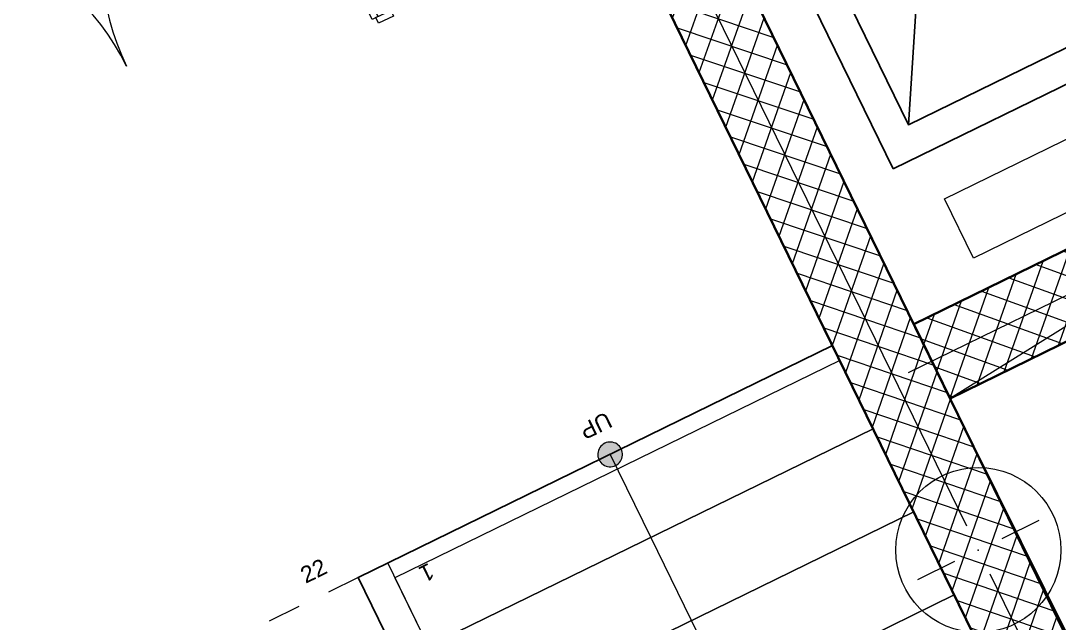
# Model space of a CAD drawing. Header units: metres. Extents: x 7511825 to 7512099, y 4692231 to 4692445.
# Drawn here: x 7511888.823 to 7511891.969, y 4692370.635 to 4692372.459 of the extents above; entities that cross this region are included whole.
import ezdxf
from ezdxf import colors
from ezdxf.entities.mleader import LeaderData, LeaderLine
from ezdxf.math import Vec2, Vec3

# ---------------------------------------------------------------- set-up
doc = ezdxf.new("R2010")
doc.units = ezdxf.units.M
doc.header["$XCLIPFRAME"] = 0
doc.header["$PDMODE"] = 32
doc.header["$PDSIZE"] = 0.5
doc.linetypes.add('Dense Dotted', pattern=[88.19444179534901, 0, -88.19444179534901])
doc.linetypes.add('Small Dashed', pattern=[141.11111111108, 70.55555555554, -70.55555555554])
for name, color, linetype, lineweight in [('- lokalet e_Pen_No__132', 255, 'Continuous', 0), ('2D Drafting - General_Pen_No__2', 8, 'Continuous', 15), ('2D Drafting - General_Pen_No__42', 8, 'Continuous', 25), ('A - Perdhesa Polyine_Pen_No__6', 1, 'Continuous', 0), ('A - Pllaka Suteren_Pen_No__42', 8, 'Continuous', 25), ('A - Shtyllat_Pen_No__1', 7, 'Continuous', 0), ('A - Shtyllat_Pen_No__7', 7, 'Continuous', 35), ('etazha', 7, 'Continuous', 0), ('Structural - Stair & Railing_Pen_No__11', 171, 'Continuous', 18)]:
    doc.layers.add(name, color=color, linetype=linetype, lineweight=lineweight)
for name, color, linetype in [('A - Muret', 7, 'Continuous'), ('A - Pllaka Suteren', 7, 'Continuous'), ('A - Shtyllat', 7, 'Continuous'), ('fer +', 32, 'Continuous'), ('Structural - Stair & Railing', 7, 'Continuous')]:
    doc.layers.add(name, color=color, linetype=linetype)
for name, color, linetype, lineweight, true_color in [('ARCHICAD Doors_Pen_No__108', 7, 'Continuous', 13, 0xfd8379), ('Structural - Stair & Railing_Pen_No__71', 171, 'Continuous', 20, 0xaaaaff), ('Structural - Stair & Railing_Pen_No__91', 171, 'Continuous', 13, 0xaaaaff)]:
    doc.layers.add(name, color=color, linetype=linetype, lineweight=lineweight, true_color=true_color)
doc.styles.add('GENERATED_STYLE_1', font='arial.ttf')
doc.styles.get("Standard").update_dxf_attribs({"font": 'arial.ttf'})
picture_1 = doc.add_image_def('image1.tif', size_in_pixel=(11235, 8447))
pattern_1 = [(44.99999999999999, (0, 0), (-45.96193909124158, 45.96193909124162), []), (135.0000000000002, (0, 0), (45.96193909124145, 45.96193909124175), [])]

# ---------------------------------------------------------------- blocks, each defined once
blk = doc.blocks.new('Slab_1', base_point=(-1850.000000000003, -19000.83600967443))
at = {"layer": 'A - Pllaka Suteren_Pen_No__42', "color": 8, "linetype": 'Continuous', "lineweight": 25, "flags": 128}
for points in [[(18650.00004897139, -14500.83965125989), (16950.00000000001, -14500.83965125989), (16950.00000000001, -11700.83965125988), (18650.00004897139, -11700.83965125988)], [(16700, -18750.83965125988), (16700, -14450.83965125988), (15099.99999999999, -14450.83965125989), (15099.99999999999, -15290.83965125989), (13600, -15290.83965125988), (13600, -18750.83965125988)]]:
    blk.add_lwpolyline(points, close=True, dxfattribs=at)
blk = doc.blocks.new('Stair_1')
at = {"layer": 'Structural - Stair & Railing_Pen_No__71', "linetype": 'Continuous', "lineweight": 20, "true_color": 0xaaaaff}
blk.add_hatch(color=161, dxfattribs=at).paths.add_polyline_path([(15912.5, -14450.83965125989, 0.9999999999999999), (15987.5, -14450.83965125989, 0.9999999999999999)])
at = {"layer": 'Structural - Stair & Railing_Pen_No__11', "color": 171, "linetype": 'Continuous', "lineweight": 18}
for p, q in [((16700.00000425876, -14450.83965650391), (15200, -14450.83965650391)), ((15200, -14450.83965650391), (15200, -14730.83963894019)), ((15950, -14450.83965125989), (15950, -14730.83965125989)), ((16700.00000425876, -14730.83963894019), (16700.00000425876, -14450.83965650391)), ((15200, -14730.83963894019), (16700.00000425876, -14730.83963894019)), ((16700.00000425876, -14730.83963894019), (15200, -14730.83963894019)), ((15950, -14730.83965125989), (15950, -15850.83965125989)), ((16700.00000425876, -15010.83964641104), (16700.00000425876, -14730.83963894019)), ((15200, -15010.83964641104), (16700.00000425876, -15010.83964641104)), ((16700.00000425876, -15010.83964641104), (15200, -15010.83964641104)), ((16700.00000425876, -15290.8396538819), (16700.00000425876, -15010.83964641104)), ((15200, -15290.8396538819), (16700.00000425876, -15290.8396538819)), ((16700.00000425876, -15290.8396538819), (15200, -15290.8396538819)), ((16700.00000425876, -15570.83966135275), (16700.00000425876, -15290.8396538819))]:
    blk.add_line(p, q, dxfattribs=at)
at = {"layer": 'Structural - Stair & Railing_Pen_No__11', "color": 171, "linetype": 'Continuous', "lineweight": 18, "flags": 128}
blk.add_lwpolyline([(15912.5, -14450.83965125989, 0.9999999999999999), (15987.5, -14450.83965125989, 0.9999999999999999)], format="xyb", close=True, dxfattribs=at)
at = {"layer": 'Structural - Stair & Railing_Pen_No__91', "color": 161, "linetype": 'Small Dashed', "lineweight": 13, "true_color": 0xaaaaff}
for p, q in [((15100.00001628937, -14450.83963446566), (13600, -14450.83963446566)), ((15100.00001628937, -14730.83965373884), (15100.00001628937, -14450.83963446566))]:
    blk.add_line(p, q, dxfattribs=at)
at = {"layer": 'Structural - Stair & Railing_Pen_No__91', "color": 161, "linetype": 'Continuous', "lineweight": 13, "true_color": 0xaaaaff}
for p, q in [((15200, -14500.83965191634), (15200, -16130.83964328255)), ((16700.00002929333, -14500.83967750801), (15200, -14500.83967750801)), ((16699.99999896611, -15570.83965034436), (16700.00004069, -14500.83965191634))]:
    blk.add_line(p, q, dxfattribs=at)
at = {"layer": 'Structural - Stair & Railing_Pen_No__71', "color": 161, "lineweight": 20, "true_color": 0xaaaaff, "char_height": 50, "attachment_point": 4, "rotation": 180, "style": 'GENERATED_STYLE_1'}
for s, insert in [('\\A1;UP', (15997.543, -14353.28540125989)), ('\\A1;1', (15312.943, -14528.69682983131))]:
    blk.add_mtext(s, dxfattribs=dict(at, insert=insert))
at = {"layer": 'Structural - Stair & Railing_Pen_No__71', "color": 161, "lineweight": 20, "true_color": 0xaaaaff, "insert": (14949.114, -14372.98247268846), "char_height": 50, "attachment_point": 4, "style": 'GENERATED_STYLE_1'}
blk.add_mtext('\\A1;22', dxfattribs=at)
blk = doc.blocks.new('Metal Double Door 25')
at = {"layer": 'ARCHICAD Doors_Pen_No__108', "color": 11, "linetype": 'Continuous', "lineweight": 13, "true_color": 0xfd8379}
for p, q in [((-730, 730), (-730, 649.9999999999999)), ((-690, 730), (-730, 730)), ((-690, 649.9999999999999), (-690, 730)), ((690, 649.9999999999999), (690, 730)), ((690, 730), (730, 730)), ((730, 730), (730, 649.9999999999999)), ((-730, 649.9999999999999), (-690, 649.9999999999999)), ((-710, 649.9999999999999), (-710, 80.00000000000001)), ((730, 649.9999999999999), (690, 649.9999999999999)), ((710, 649.9999999999999), (710, 80.00000000000001)), ((-690, 80.00000000000001), (-730, 80.00000000000001)), ((-730, 80.00000000000001), (-730, 0)), ((-690, 0), (-690, 80.00000000000001)), ((690, 0), (690, 80.00000000000001)), ((690, 80.00000000000001), (730, 80.00000000000001)), ((730, 80.00000000000001), (730, 0)), ((-793, 0), (-793, 19)), ((-793, 19), (-743, 19)), ((-743, 0), (-793, 0)), ((-750, 0), (-793, 0)), ((-750, 0), (-793, 0)), ((-730, 0), (-750, 0)), ((-750, 0), (-750, -100)), ((-750, 0), (-750, -100)), ((-750, 0), (-750, -100)), ((-743, 19), (-743, 0)), ((-730, -40), (-730, 0)), ((-730, 0), (-690, 0)), ((730, 0), (690, 0)), ((750, 0), (730, 0)), ((730, 0), (730, -40)), ((743, 19), (793, 19)), ((743, 0), (743, 19)), ((793, 0), (743, 0)), ((750, -100), (750, 0)), ((750, 0), (750, -100)), ((750, 0), (750, -100)), ((750, 0), (793, 0)), ((750, 0), (793, 0)), ((793, 19), (793, 0)), ((-718, -40), (-730, -40)), ((-718, -100), (-718, -40)), ((730, -40), (718, -40)), ((718, -40), (718, -100)), ((-750, -200), (-750, -100)), ((-750, -100), (-731, -100)), ((-750, -100), (-718, -100)), ((-750, -100), (-750, -200)), ((-750, -100), (-750, -200)), ((-731, -100), (-731, -200)), ((718, -100), (750, -100)), ((731, -200), (731, -100)), ((731, -100), (750, -100)), ((750, -100), (750, -200)), ((750, -100), (750, -200)), ((750, -100), (750, -200)), ((-793, -219), (-793, -200)), ((-793, -200), (-743, -200)), ((-750, -200), (-793, -200)), ((-750, -200), (-793, -200)), ((-743, -219), (-793, -219)), ((-731, -200), (-750, -200)), ((-743, -200), (-743, -219)), ((750, -200), (731, -200)), ((743, -200), (793, -200)), ((743, -219), (743, -200)), ((793, -219), (743, -219)), ((750, -200), (793, -200)), ((750, -200), (793, -200)), ((793, -200), (793, -219))]:
    blk.add_line(p, q, dxfattribs=at)
at = {"layer": 'ARCHICAD Doors_Pen_No__108', "color": 11, "linetype": 'Continuous', "lineweight": 13, "true_color": 0xfd8379, "flags": 128}
for points in [[(-730, 649.9999999999999), (-730, 80.00000000000001), (-710, 80.00000000000001), (-710, 649.9999999999999)], [(-710, 649.9999999999999), (-710, 80.00000000000001), (-690, 80.00000000000001), (-690, 649.9999999999999)], [(710, 649.9999999999999), (710, 80.00000000000001), (690, 80.00000000000001), (690, 649.9999999999999)], [(730, 649.9999999999999), (730, 80.00000000000001), (710, 80.00000000000001), (710, 649.9999999999999)]]:
    blk.add_lwpolyline(points, close=True, dxfattribs=at)
at = {"layer": 'ARCHICAD Doors_Pen_No__108', "color": 11, "linetype": 'Continuous', "lineweight": 13, "true_color": 0xfd8379}
for centre, start, end in [((-730, 0), 0, 90), ((730, 0), 90, 180)]:
    blk.add_arc(centre, 730, start, end, dxfattribs=at)
blk = doc.blocks.new('Wall_193', base_point=(13600.00000000001, -12950.83965125988))
at = {"layer": 'ARCHICAD Doors_Pen_No__108', "color": 11, "linetype": 'Continuous', "lineweight": 13, "true_color": 0xfd8379, "zscale": 1000}
blk.add_blockref('Metal Double Door 25', (15150.00000000001, -12750.83965125989), dxfattribs=at)
blk = doc.blocks.new('Column_15', base_point=(16825, -15200.83965125989))
at = {"layer": 'A - Shtyllat', "linetype": 'Continuous', "lineweight": 0, "true_color": 0x000000}
h = blk.add_hatch(dxfattribs=at)
h.set_pattern_fill('CONCRETE_BLOCK', color=18, style=0, pattern_type=2)
h.set_pattern_definition(pattern_1)
h.paths.add_polyline_path([(16700, -19000.83965125988), (16950, -19000.83965125988), (16950, -11400.83965125989), (16700, -11400.83965125989)])
at = {"layer": 'A - Shtyllat_Pen_No__1', "color": 7, "linetype": 'Continuous', "lineweight": 13}
for p, q in [((16825, -15120.83965125989), (16825, -11320.83965125989)), ((16745, -15200.83965125989), (16620, -15200.83965125989)), ((16905, -15200.83965125989), (17030, -15200.83965125989)), ((16825, -15280.83965125989), (16825, -19080.83965125988))]:
    blk.add_line(p, q, dxfattribs=at)
blk.add_point((16825, -15200.83965125989), dxfattribs=at)
at = {"layer": 'A - Shtyllat_Pen_No__7', "color": 7, "linetype": 'Continuous', "lineweight": 35, "flags": 128}
blk.add_lwpolyline([(16700, -19000.83965125988), (16950, -19000.83965125988), (16950, -11400.83965125989), (16700, -11400.83965125989)], close=True, dxfattribs=at)
blk = doc.blocks.new('Column_16', base_point=(17925.0000244857, -14625.83965125989))
at = {"layer": 'A - Shtyllat', "linetype": 'Continuous', "lineweight": 0, "true_color": 0x000000}
h = blk.add_hatch(dxfattribs=at)
h.set_pattern_fill('CONCRETE_BLOCK', color=18, style=0, pattern_type=2)
h.set_pattern_definition(pattern_1)
h.paths.add_polyline_path([(18900.00004897139, -14750.83965125989), (18900.00004897139, -14500.83965125989), (16950.00000000002, -14500.83965125989), (16950.00000000002, -14750.83965125989)])
at = {"layer": 'A - Shtyllat_Pen_No__1', "color": 7, "linetype": 'Continuous', "lineweight": 13}
for p, q in [((17925.0000244857, -14545.83965125989), (17925.0000244857, -14420.83965125989)), ((17845.0000244857, -14625.83965125989), (16870.00000000001, -14625.83965125989)), ((18005.0000244857, -14625.83965125989), (18980.00004897139, -14625.83965125989)), ((17925.0000244857, -14705.83965125989), (17925.0000244857, -14830.83965125989))]:
    blk.add_line(p, q, dxfattribs=at)
blk.add_point((17925.0000244857, -14625.83965125989), dxfattribs=at)
at = {"layer": 'A - Shtyllat_Pen_No__7', "color": 7, "linetype": 'Continuous', "lineweight": 35, "flags": 128}
blk.add_lwpolyline([(18900.00004897139, -14750.83965125989), (18900.00004897139, -14500.83965125989), (16950.00000000002, -14500.83965125989), (16950.00000000002, -14750.83965125989)], close=True, dxfattribs=at)
blk = doc.blocks.new('Column_20', base_point=(18775.00004897139, -12950.83965125989))
at = {"layer": 'A - Shtyllat', "linetype": 'Continuous', "lineweight": 0, "true_color": 0x000000}
h = blk.add_hatch(dxfattribs=at)
h.set_pattern_fill('CONCRETE_BLOCK', color=18, style=0, pattern_type=2)
h.set_pattern_definition(pattern_1)
h.paths.add_polyline_path([(18650.00004897139, -14500.83965125989), (18900.00004897139, -14500.83965125989), (18900.00004897139, -11400.83965125989), (18650.00004897139, -11400.83965125989)])
at = {"layer": 'A - Shtyllat_Pen_No__1', "color": 7, "linetype": 'Continuous', "lineweight": 13}
for p, q in [((18775.00004897139, -12870.83965125989), (18775.00004897139, -11320.83965125988)), ((18695.00004897139, -12950.83965125989), (18570.00004897139, -12950.83965125989)), ((18855.00004897138, -12950.83965125989), (18980.00004897138, -12950.83965125989)), ((18775.00004897139, -13030.83965125989), (18775.00004897139, -14580.83965125989))]:
    blk.add_line(p, q, dxfattribs=at)
blk.add_point((18775.00004897139, -12950.83965125989), dxfattribs=at)
at = {"layer": 'A - Shtyllat_Pen_No__7', "color": 7, "linetype": 'Continuous', "lineweight": 35, "flags": 128}
blk.add_lwpolyline([(18650.00004897139, -14500.83965125989), (18900.00004897139, -14500.83965125989), (18900.00004897139, -11400.83965125989), (18650.00004897139, -11400.83965125989)], close=True, dxfattribs=at)

msp = doc.modelspace()

# ---------------------------------------------------------------- linework, layer by layer
at = {"layer": '- lokalet e_Pen_No__132', "color": 255, "linetype": 'Continuous', "lineweight": 0, "flags": 128}
msp.add_lwpolyline([(7511893.505574491, 4692367.558490457), (7511899.075916148, 4692370.280859612), (7511890.781106889, 4692387.253180017), (7511884.869914306, 4692384.425445324), (7511889.112583503, 4692376.31371774), (7511890.931929008, 4692377.202878654), (7511893.429999997, 4692372.429499995), (7511891.638880744, 4692371.315373288)], close=True, dxfattribs=at)
at = {"layer": '2D Drafting - General_Pen_No__2', "color": 8, "linetype": 'Continuous', "lineweight": 15, "flags": 128}
msp.add_lwpolyline([(7511891.621990805, 4692371.919289449), (7511892.700121448, 4692372.446199609), (7511892.787939808, 4692372.266511168), (7511891.709809165, 4692371.73960101)], close=True, dxfattribs=at)
at = {"layer": '2D Drafting - General_Pen_No__42', "color": 8, "linetype": 'Continuous', "lineweight": 25}
msp.add_lwpolyline([(7511891.466282815, 4692372.0101466), (7511892.724101899, 4692372.624875119), (7511891.714190761, 4692374.691292185), (7511890.456371677, 4692374.076563667)], close=True, dxfattribs=at)
for points in [[(7511890.724891407, 4692374.096492397), (7511890.590125077, 4692374.030628626), (7511891.512217855, 4692372.1439), (7511892.590348499, 4692372.670810159), (7511891.66825572, 4692374.557538785), (7511891.53348939, 4692374.491675016)], [(7511891.512217855, 4692372.1439), (7511891.66825572, 4692374.557538785)]]:
    msp.add_lwpolyline(points, dxfattribs=at)
at = {"layer": 'A - Shtyllat_Pen_No__1', "color": 7, "linetype": 'Continuous', "flags": 128}
for points in [[(7511893.280410336, 4692367.387220961), (7511893.505020887, 4692367.496993911), (7511890.167923218, 4692374.325154655), (7511889.943312667, 4692374.215381705)], [(7511891.529107837, 4692371.539983846), (7511891.638880787, 4692371.315373296), (7511893.166232533, 4692372.061829354), (7511893.056459583, 4692372.286439904)]]:
    msp.add_lwpolyline(points, close=True, dxfattribs=at)

# ---------------------------------------------------------------- block references
at = {"layer": 'A - Muret', "color": 7, "lineweight": 35, "xscale": 0.001, "yscale": 0.001, "zscale": 0.001, "rotation": 26.04594870372196}
msp.add_blockref('Wall_193', (7511887.838734126, 4692371.461611726), dxfattribs=at)
at = {"layer": 'A - Pllaka Suteren', "color": 8, "linetype": 'Continuous', "lineweight": 25, "xscale": 0.001, "yscale": 0.001, "zscale": 0.001, "rotation": 26.04594870372196}
msp.add_blockref('Slab_1', (7511876.614305877, 4692359.242071373), dxfattribs=at)
at = {"layer": 'A - Shtyllat', "color": 7, "lineweight": 35, "xscale": 0.001, "yscale": 0.001, "zscale": 0.001, "rotation": 26.04594870372196}
for name, p in [('Column_20', (7511892.488172569, 4692373.733911809)), ('Column_15', (7511891.724166778, 4692370.856187822)), ('Column_16', (7511892.459975439, 4692371.855793078))]:
    msp.add_blockref(name, p, dxfattribs=at)
at = {"layer": 'Structural - Stair & Railing', "color": 8, "linetype": 'Dense Dotted', "lineweight": 15, "xscale": 0.001, "yscale": 0.001, "zscale": 0.001, "rotation": 26.04594870372196}
msp.add_blockref('Stair_1', (7511869.933312683, 4692377.125544162), dxfattribs=at)

# ---------------------------------------------------------------- texts
at = {"layer": 'etazha', "color": 0, "style": 'GENERATED_STYLE_1'}
msp.add_text('2B+S+P+13+PH', height=1.446028900170204, rotation=26.20856088645989, dxfattribs=at).set_placement((7511879.091110481, 4692371.51045809))

# ---------------------------------------------------------------- pictures from other files: only their frames are drawn
at = {"layer": 'fer +', "lineweight": 13}
image = msp.add_image(picture_1, insert=(7510761.385077205, 4690852.668166598), size_in_units=(2378.0750000000003, 1787.9483333333335), dxfattribs=at)
image.set_boundary_path([(5025.280434943736, 987.8931494690478), (5895.767949923873, 1572.597013030201)])
image.dxf.flags = 15

# ---------------------------------------------------------------- leaders
at = {"layer": 'A - Perdhesa Polyine_Pen_No__6', "linetype": 'Continuous'}
ml = msp.add_multileader_mtext('Standard', dxfattribs=at)
ml.set_content('Përdhesa Morea', color=256)
ml.set_leader_properties()
ml.build(insert=Vec2(0, 0))
ml.multileader.update_dxf_attribs({"text_left_attachment_type": 6, "text_right_attachment_type": 6, "dogleg_length": 0.36, "arrow_head_size": 1.2})
ctx = ml.context
ctx.base_point, ctx.char_height, ctx.arrow_head_size, ctx.landing_gap_size, ctx.plane_origin = Vec3(7511875.265853332, 4692388.482324269), 1.5, 1.2, 0.3, Vec3(7511872.480409915, 4692371.913832963)
ctx.left_attachment, ctx.right_attachment = 6, 6
notes = []
notes.append((ctx, [(0, (1, 1, 0), (7511874.905853332, 4692388.482324269), (1, 0), 0.36, [(0, [(7511872.480409915, 4692371.913832963)], 0, [])])]))
ctx.mtext.insert, ctx.mtext.flow_direction = Vec3(7511875.565853332, 4692390.282324268), 5
for ctx, leaders in notes:
    for number, flags, end, landing, length, lines in leaders:
        leader = LeaderData()
        leader.index, (leader.has_last_leader_line, leader.has_dogleg_vector, leader.attachment_direction) = number, flags
        leader.last_leader_point, leader.dogleg_vector, leader.dogleg_length = Vec3(end), Vec3(landing), length
        for number, points, colour, breaks in lines:
            line = LeaderLine()
            line.index, line.vertices, line.color, line.breaks = number, Vec3.list(points), colors.encode_raw_color(colour), breaks
            leader.lines.append(line)
        ctx.leaders.append(leader)

doc.saveas('drawing.dxf')
